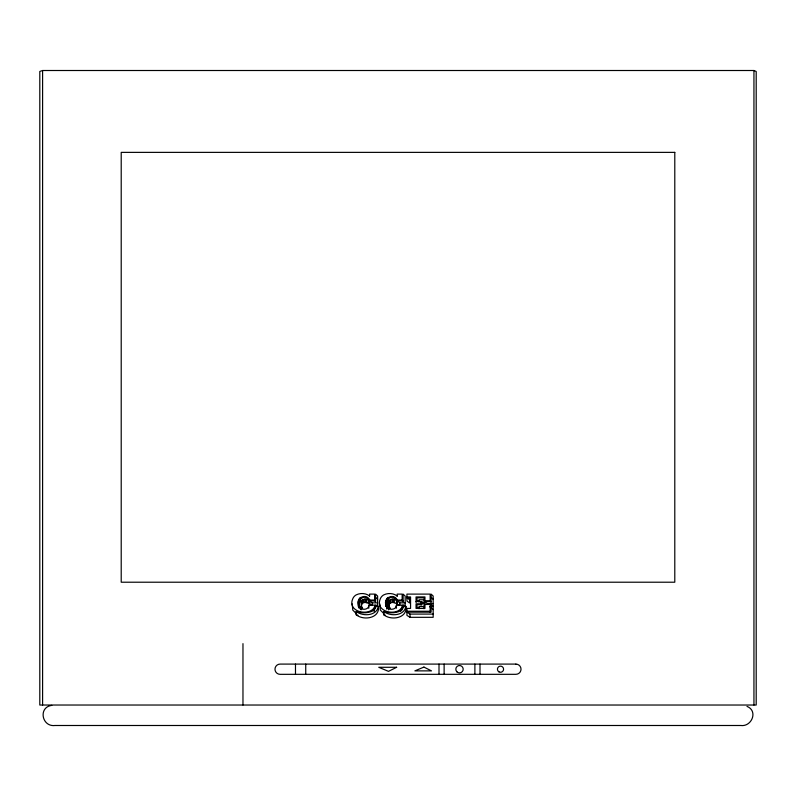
<?xml version="1.0" encoding="UTF-8"?>
<svg xmlns="http://www.w3.org/2000/svg" width="796" height="796" viewBox="0 0 796 796"><rect width="100%" height="100%" fill="white"/><g stroke="black" fill="none" stroke-linecap="round" stroke-linejoin="round"><path stroke-width="1.19" d="M368.986 600.473C363.732 590.741 353.693 605.01 362.618 608.303C358.747 603.089 363.135 595.925 368.986 600.473L368.986 603.706C366.409 601.706 360.618 601.746 361.483 606.343M359.324 606.124L359.394 601.547M396.537 600.473C391.284 590.741 381.244 605.01 390.169 608.303C386.299 603.089 390.687 595.925 396.537 600.473L396.537 603.706C393.96 601.706 388.169 601.746 389.035 606.343M386.946 601.547L387.075 608.323M371.414 605.428L369.802 604.144L369.802 600.055C366.18 592.493 354.936 598.184 358.658 605.766C359.683 610.622 368.946 610.542 368.906 605.149L375.284 605.149L375.284 608.383M358.319 606.124L359.086 602.184L360.449 600.642M398.965 605.428L397.353 604.144L397.353 600.055C393.731 592.493 382.488 598.184 386.209 605.766C387.234 610.622 396.498 610.542 396.458 605.149L402.836 605.149L402.836 607.308M385.871 606.124L387.224 601.308L387.224 598.075M352.23 603.915L352.767 610.064L356.528 613.845M379.782 603.915L380.319 610.064L384.08 613.845M386.946 604.781L387.145 600.393M403.771 605.149L403.433 606.92A7.273 6.905 0 0 1 400.418 610.85C395.323 613.507 389.055 613.179 383.702 611.477L383.702 614.711C390.945 620.91 407.731 618.353 405.93 606.443L403.771 605.149L403.771 607.308M378.379 606.443C376.548 616.174 362.717 616.611 356.15 611.477L356.15 614.711C363.394 620.91 380.18 618.353 378.379 606.443L376.219 605.149L375.881 606.92A7.273 6.905 0 0 1 372.866 610.85C367.772 613.507 361.503 613.179 356.15 611.477M405.93 606.443C404.099 616.174 390.269 616.611 383.702 611.477M375.284 605.149C372.239 617.258 346.668 612.801 352.728 598.871A8.159 7.741 0 0 1 356.15 594.91C360.339 592.811 365.881 593.06 369.603 596.015M402.836 605.149C399.791 617.258 374.22 612.801 380.279 598.871A8.159 7.741 0 0 1 383.702 594.91C387.891 592.811 393.433 593.06 397.154 596.015M42.596 70.506L39.8 71.461L39.8 705.027L756.2 705.027L756.2 71.461L753.941 70.506L42.596 70.506L42.596 705.027M51.82 705.375C37.969 707.137 41.85 727.196 55.043 725.494L740.778 725.494C751.782 727.007 758.359 710.878 746.996 706.4M406.935 596.94L410.567 596.94L410.567 608.423L406.935 608.423L406.935 615.388L410.049 617.318L433.163 617.318L433.163 596.015L431.114 594.105L431.114 602.691M424.059 599.766L419.064 599.766L419.064 601.925M369.802 600.055L374.598 600.055M397.353 600.055L402.149 600.055M416.995 600.721L419.064 600.721M424.955 600.721L430.158 600.721M375.573 600.91L369.802 600.91L372.22 602.841L377.622 602.841M403.124 600.91L397.353 600.91L399.771 602.841L405.174 602.841M416.049 601.597L420.855 601.597L420.855 604.831M431.114 601.597L424.955 601.597L427.253 603.567L433.163 603.567M421.064 603.01L424.059 603.01L424.059 597.836L416.995 597.836L416.995 601.07M420.855 603.786L416.049 603.786L416.049 608.423L424.955 608.423L424.955 596.94L416.049 596.94L416.049 602.502M424.955 604.453L430.158 604.453L430.158 612.223M421.79 604.691L416.995 604.691L416.995 607.925M374.389 606.074L377.622 606.074L377.622 596.065L375.573 594.105L375.573 601.875M401.94 606.074L405.174 606.074L405.174 596.065L403.124 594.105L403.124 601.875M424.009 606.572L419.064 606.572L419.064 608.731M429.611 606.801L431.979 606.801M416.995 607.517L419.064 607.517M406.935 611.248L430.158 611.248M433.163 606.373L431.114 604.453L431.114 612.154L406.935 612.154L410.049 614.084L433.163 614.084M383.702 614.711L385.513 615.288M356.15 614.711L357.961 615.288M409.661 599.766L406.935 597.836L409.661 597.836L409.661 603.01L406.935 601.07L406.935 594.105L430.158 594.105L430.158 601.746M431.114 597.338L433.163 599.249M431.114 607.686L433.163 609.607M375.573 597.338L377.622 599.298M396.507 601.806L397.353 603.298M368.956 601.806L369.802 603.298M753.941 70.506L753.941 705.027M480.008 664.093L480.008 674.321M474.884 664.093L474.884 674.321M444.128 664.093L444.128 674.321M439.004 664.093L439.004 674.321M424.009 608.731L424.009 603.229L421.79 601.597L421.79 604.831M410.049 614.084L410.049 617.318M402.149 600.91L402.149 594.105L397.154 594.105L397.154 596.264M401.701 608.184L401.701 610.343M400.746 609.338L400.746 611.497M399.771 602.841L399.771 605M396.458 605.149L396.458 607.308M396.338 606.114L396.338 608.273M394.299 599.497L394.299 602.741M393.274 599.259L393.274 602.502M392.279 599.179L392.279 602.423M390.756 599.398L390.756 602.632M390.189 599.657L390.189 602.9M389.761 600.035L389.761 603.268M389.443 600.542L389.443 603.776M389.214 601.229L389.214 604.462M388.667 607.706L388.667 609.865M388 597.408L388 600.642M387.97 598.701L387.97 600.851M387.652 606.661L387.652 608.821M386.637 598.94L386.637 602.184M386.627 606.86L386.627 609.02M386.209 600.035L386.209 603.278M385.96 601.358L385.96 606.602M374.598 600.91L374.598 594.105L369.603 594.105L369.603 596.264M374.15 608.184L374.15 611.418M372.22 602.841L372.22 605M368.906 605.149L368.787 608.273M366.747 599.497L366.747 602.741M365.722 599.259L365.722 602.502M364.727 599.179L364.727 602.423M363.205 599.398L363.205 602.632M362.638 599.657L362.638 602.9M362.21 600.035L362.21 603.268M361.891 600.542L361.891 603.776M361.663 601.229L361.663 604.462M361.115 607.706L361.115 609.865M360.548 607.239L360.548 609.398M360.449 597.408L360.449 599.567M360.1 606.661L360.1 608.821M359.941 599.448L359.941 602.681M359.673 598.075L359.673 601.308M359.593 600.393L359.593 602.552M359.086 598.94L359.086 602.184M358.658 600.035L358.658 603.278M358.658 605.766L358.658 607.925M358.409 601.358L358.409 606.602M305.734 664.093L305.734 674.321M295.485 664.093L295.485 674.321M242.969 643.626L242.969 705.027M396.637 667.287L388.498 671.366L378.757 667.287L396.637 667.287M423.92 667.088L414.875 670.879L431.492 670.879L423.92 667.088M674.789 152.374L121.211 152.374L121.211 582.214L674.789 582.214L674.789 152.374M515.888 664.093L280.112 664.093A5.124 5.124 0 0 0 274.978 669.207A5.124 5.124 0 0 0 280.112 674.331L515.888 674.321A5.124 5.124 0 0 0 521.022 669.207A5.124 5.124 0 0 0 515.888 664.093M456.904 671.814A3.691 3.691 0 0 0 463.073 670.162A3.691 3.691 0 0 0 458.556 665.645A3.691 3.691 0 0 0 456.904 671.814M498.973 671.874A3.075 3.075 0 0 0 503.589 669.207A3.075 3.075 0 0 0 498.973 666.55A3.075 3.075 0 0 0 498.973 671.874"/></g></svg>
